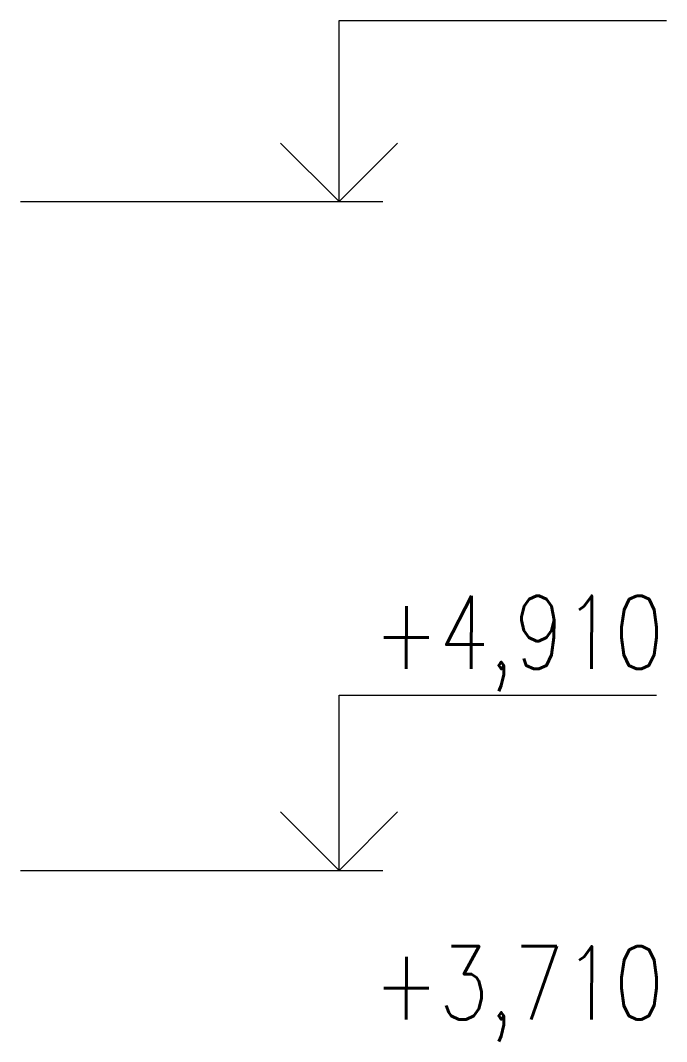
# Model space of a CAD drawing. Header units: millimetres. Extents: x 53645 to 137188, y 78097 to 135533.
# Drawn here: x 100682 to 102895, y 108004 to 111500 of the extents above; entities that cross this region are included whole.
import ezdxf

# ---------------------------------------------------------------- set-up
doc = ezdxf.new("R2010")
doc.units = ezdxf.units.MM
doc.layers.add('mark', color=174, linetype='Continuous', lineweight=15)
doc.styles.add('GOST 2.304', font='CS_Gost2304.shx', dxfattribs={"width": 0.8, "oblique": 15})

msp = doc.modelspace()

# ---------------------------------------------------------------- linework, layer by layer
at = {"layer": 'mark', "linetype": 'Continuous', "ltscale": 100}
for points in [[(101773, 110880), (101773, 111500)], [(101773, 111500), (102895, 111500)], [(101773, 110880), (101573, 111080)], [(101773, 110880), (101973, 111080)], [(100681.8, 110880), (101923, 110880)], [(101773, 108589.9), (101773, 109189.9)], [(101773, 109189.9), (102860, 109189.9)], [(101773, 108589.9), (101573, 108789.9)], [(101773, 108589.9), (101973, 108789.9)], [(100681.8, 108589.9), (101923, 108589.9)]]:
    msp.add_lwpolyline(points, dxfattribs=at)

# ---------------------------------------------------------------- texts
at = {"layer": 'mark', "linetype": 'Continuous', "ltscale": 100, "char_height": 250, "width": 1215.72, "attachment_point": 1, "style": 'GOST 2.304'}
for s, insert in [('\\Fsimplex.shx;\\W0.8000000000;\\Q0.2617993878;\\T1.0000000000;\\o\\l+4,910', (101891.7, 109529.9)), ('\\Fsimplex.shx;\\W0.8000000000;\\Q0.2617993878;\\T1.0000000000;\\o\\l+3,710', (101891.7, 108329.9))]:
    msp.add_mtext(s, dxfattribs=dict(at, insert=insert))

doc.saveas('drawing.dxf')
